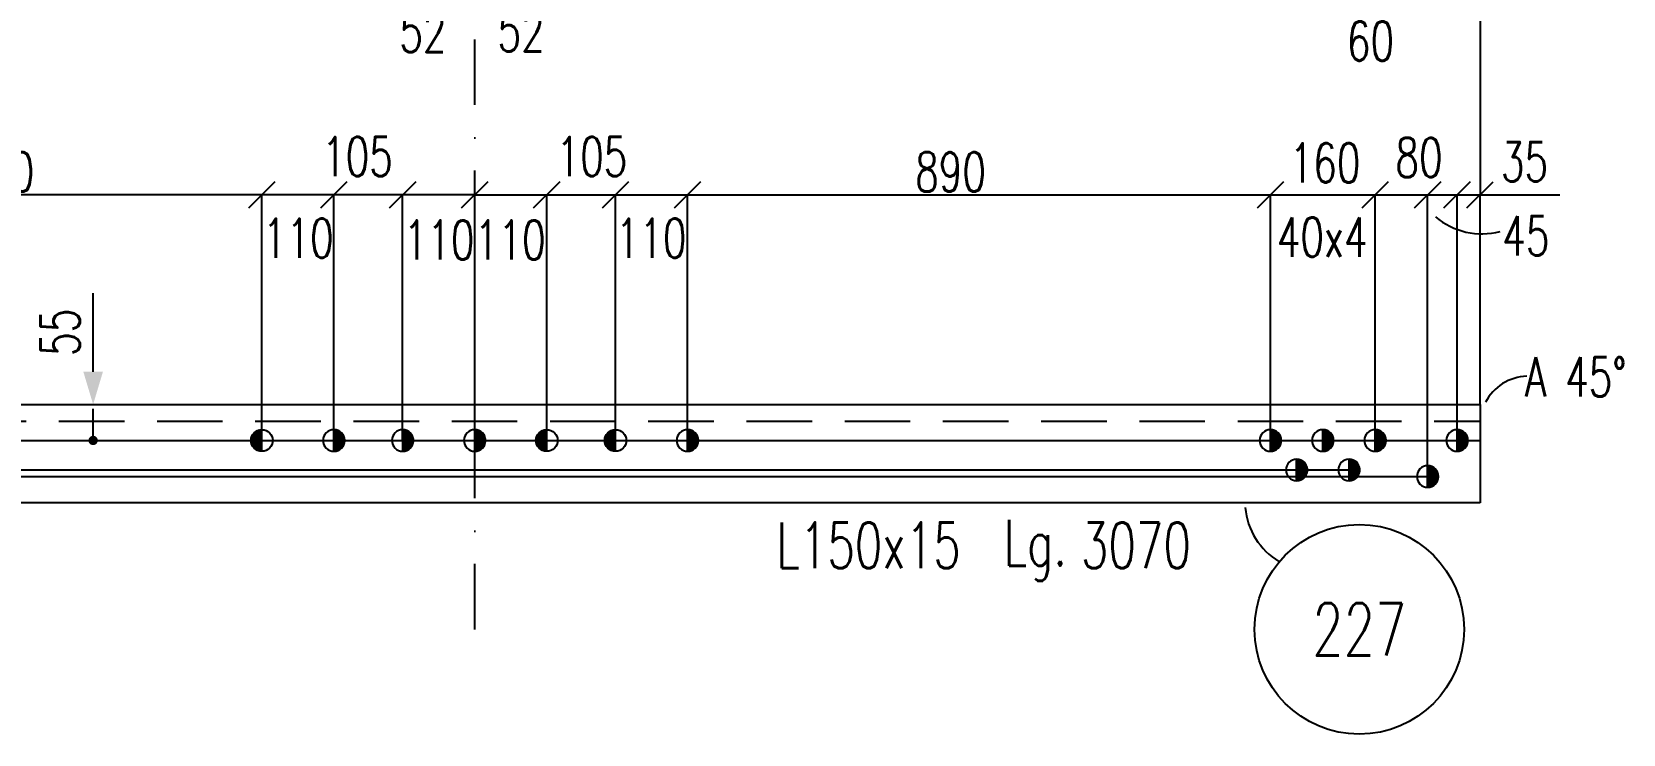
# Model space of a CAD drawing. Extents: x 512897 to 529117, y 6597 to 18077.
# Drawn here: x 524288 to 526718, y 12301 to 13373 of the extents above; entities that cross this region are included whole.
import ezdxf
from ezdxf.enums import TextEntityAlignment as Align

# ---------------------------------------------------------------- set-up
doc = ezdxf.new("R2010")
doc.units = 0
doc.header["$LTSCALE"] = 200
doc.header["$MEASUREMENT"] = 0
doc.linetypes.add('DASHDOT', pattern=[1, 0.5, -0.25, 0, -0.25])
doc.linetypes.add('DASHED', pattern=[0.75, 0.5, -0.25])
doc.layers.get('0').update_dxf_attribs({"linetype": 'CONTINUOUS'})
for name, color, linetype in [('ASSI', 6, 'CONTINUOUS'), ('BOLLINI_1', 7, 'CONTINUOUS'), ('FORI', 2, 'CONTINUOUS'), ('LINEA_ANG', 2, 'CONTINUOUS'), ('LP', 3, 'CONTINUOUS'), ('LS', 7, 'CONTINUOUS'), ('MZ', 6, 'DASHDOT'), ('QT_MAL', 7, 'CONTINUOUS'), ('QT_MPR', 7, 'CONTINUOUS'), ('TRAT-Y', 7, 'DASHED')]:
    doc.layers.add(name, color=color, linetype=linetype)
doc.styles.add('QUOTE', font='ROMANS8.SHX', dxfattribs={"width": 0.7})
doc.styles.add('RQL', font='ROMANS8.SHX', dxfattribs={"width": 0.7})
doc.styles.add('RS', font='ROMANS8.shx', dxfattribs={"width": 0.7})
doc.styles.get("Standard").update_dxf_attribs({"font": 'ROMANS8.SHX', "width": 0.7})
doc.dimstyles.new('FRECCE1', dxfattribs={"dimtxt": 60, "dimasz": 6.66, "dimexe": 0, "dimexo": 0, "dimgap": 1, "dimtad": 1, "dimzin": 0, "dimdsep": 46, "dimtxsty": 'RS', "dimblk1": 'QUOTP', "dimblk2": 'QUOTF', "dimsah": 1, "dimcen": 0, "dimclrd": 2, "dimclre": 2, "dimclrt": 7, "dimadec": 0, "dimazin": 0, "dimtfac": 1, "dimtix": 1, "dimtmove": 2, "dimatfit": 3, "dimldrblk": 'QUOTP', "dimfxl": 1, "dimtolj": 1, "dimtzin": 0, "dimarcsym": 0})
doc.dimstyles.new('TRATTO', dxfattribs={"dimscale": 0, "dimtxt": 60, "dimasz": 40, "dimexe": 0, "dimexo": 0, "dimgap": 5, "dimtad": 1, "dimrnd": 0.5, "dimdsep": 46, "dimtxsty": 'RS', "dimblk1": 'OBLIQUE', "dimblk2": 'OBLIQUE', "dimsah": 1, "dimcen": 0.09, "dimclrd": 2, "dimclre": 2, "dimclrt": 7, "dimadec": 0, "dimazin": 0, "dimtfac": 1, "dimtix": 1, "dimtmove": 2, "dimatfit": 3, "dimfxl": 1, "dimtolj": 1, "dimtzin": 0, "dimarcsym": 0})

# ---------------------------------------------------------------- blocks, each defined once
blk = doc.blocks.new('ASSE98')
blk.add_line((0, 0), (1, 0))
at = {"color": 7, "flags": 1}
for tag, p in [('LAV1', (3.07431, 6.82847)), ('LAV2', (3.07431, 6.49513)), ('LAV3', (3.07431, 6.1618)), ('LAV4', (3.07431, 5.82847)), ('LAV5', (3.07431, 5.49513)), ('LAV6', (3.07431, 5.1618)), ('LAV7', (3.07431, 4.82847)), ('LAV8', (3.07431, 4.49513)), ('LAV9', (3.07431, 4.1618)), ('LAV10', (3.07431, 3.82847))]:
    blk.add_attdef(tag, p, '', height=0.2, dxfattribs=at)
at = {"color": 7, "style": 'QUOTE', "width": 0.5, "flags": 1}
for tag, p in [('TI', (1.38308, 6.82731)), ('DI_S', (1.38308, 6.42178)), ('D_S', (1.38308, 6.02092)), ('E_S', (1.38308, 5.68065)), ('NFORI', (1.36454, 5.29792)), ('ALAR', (1.36349, 4.93246)), ('FAM', (1.3775, 4.54645)), ('ALA', (1.38308, 4.19257)), ('DISP2', (1.38308, 3.84971)), ('DISP1', (1.38308, 3.50686)), ('PINZAF', (1.38308, 3.164)), ('PINZAI', (1.38308, 2.82114)), ('TRP', (1.38308, 2.47829)), ('NP', (1.38308, 2.13543)), ('SV', (1.38308, 1.79257)), ('PESO', (1.38308, 1.44971)), ('QUA', (1.38308, 1.10686)), ('LUN', (1.38308, 0.764)), ('PROF', (1.38308, 0.42114)), ('POS', (1.38308, 0.07829))]:
    blk.add_attdef(tag, p, '', height=0.2, dxfattribs=at)
blk = doc.blocks.new('20')
at = {"color": 0}
for p, q in [((0, 0.98), (0.02, 1)), ((0, 0.94), (0.06, 1)), ((1, -0.01), (0, 0.99)), ((0, 0.89), (0.1, 0.99)), ((0, 0.85), (0.14, 0.99)), ((0, 0.8), (0.18, 0.98)), ((0, 0.76), (0.22, 0.98)), ((0, 0.71), (0.25, 0.97)), ((0, 0.67), (0.29, 0.96)), ((1, -0.05), (0, 0.95)), ((0, 0.62), (0.32, 0.95)), ((0, 0.58), (0.36, 0.93)), ((0, 0.53), (0.39, 0.92)), ((0, 0.49), (0.42, 0.91)), ((1, -0.09), (0, 0.9)), ((0, 0.44), (0.45, 0.89)), ((0, 0.4), (0.48, 0.88)), ((0.99, -0.13), (0, 0.86)), ((0, 0.35), (0.51, 0.86)), ((0, 0.31), (0.54, 0.84)), ((0, 0.26), (0.56, 0.83)), ((0.99, -0.17), (0, 0.81)), ((0, 0.22), (0.59, 0.81)), ((0, 0.17), (0.61, 0.79)), ((0.98, -0.21), (0, 0.77)), ((0, 0.13), (0.64, 0.77)), ((0, 0.08), (0.66, 0.75)), ((0, 0.04), (0.69, 0.73)), ((0.97, -0.25), (0, 0.72)), ((0, -0.01), (0.71, 0.7)), ((0.96, -0.28), (0, 0.68)), ((0, -0.05), (0.73, 0.68)), ((0, -0.1), (0.75, 0.66)), ((0.95, -0.32), (0, 0.63)), ((0, -0.14), (0.77, 0.63)), ((0, -0.19), (0.79, 0.61)), ((0.94, -0.35), (0, 0.59)), ((0, -0.23), (0.81, 0.58)), ((0, -0.28), (0.83, 0.56)), ((0.92, -0.38), (0, 0.54)), ((0, -0.32), (0.85, 0.53)), ((0.91, -0.41), (0, 0.5)), ((0, -0.36), (0.87, 0.5)), ((0, -0.41), (0.88, 0.47)), ((0.9, -0.44), (0, 0.45)), ((0, -0.45), (0.9, 0.44)), ((0.88, -0.47), (0, 0.41)), ((0, -0.5), (0.91, 0.41)), ((0, -0.54), (0.92, 0.38)), ((0.87, -0.5), (0, 0.36)), ((0, -0.59), (0.94, 0.35)), ((0.85, -0.53), (0, 0.32)), ((0, -0.63), (0.95, 0.31)), ((0, -0.68), (0.96, 0.28)), ((0.83, -0.56), (0, 0.27)), ((0, -0.72), (0.97, 0.25)), ((0.81, -0.58), (0, 0.23)), ((0, -0.77), (0.98, 0.21)), ((0.79, -0.61), (0, 0.18)), ((0, -0.81), (0.99, 0.17)), ((0.77, -0.63), (0, 0.14)), ((0, -0.86), (0.99, 0.13)), ((0.75, -0.66), (0, 0.09)), ((0, -0.9), (1, 0.09)), ((0.73, -0.68), (0, 0.05)), ((0, -0.95), (1, 0.05)), ((0.71, -0.7), (0, 0.01)), ((0, -0.99), (1, 0.01)), ((1, 0.04), (0.04, 1)), ((1, 0.09), (0.09, 1)), ((0.99, 0.14), (0.14, 0.99)), ((0.98, 0.19), (0.19, 0.98)), ((0.97, 0.25), (0.25, 0.97)), ((0.95, 0.31), (0.31, 0.95)), ((0.92, 0.38), (0.38, 0.92)), ((0.88, 0.47), (0.47, 0.88)), ((0.81, 0.59), (0.59, 0.81)), ((0.69, -0.73), (0, -0.04)), ((0.66, -0.75), (0, -0.08)), ((0.64, -0.77), (0, -0.13)), ((0.61, -0.79), (0, -0.17)), ((0.59, -0.81), (0, -0.22)), ((0.56, -0.83), (0, -0.26)), ((0.54, -0.84), (0, -0.31)), ((0.51, -0.86), (0, -0.35)), ((0.48, -0.88), (0, -0.4)), ((0.45, -0.89), (0, -0.44)), ((0.42, -0.91), (0, -0.49)), ((0.39, -0.92), (0, -0.53)), ((0.36, -0.93), (0, -0.58)), ((0.32, -0.95), (0, -0.62)), ((0.29, -0.96), (0, -0.67)), ((0.25, -0.97), (0, -0.71)), ((0.22, -0.98), (0, -0.76)), ((0.18, -0.98), (0, -0.8)), ((0.14, -0.99), (0, -0.85)), ((0.1, -0.99), (0, -0.89)), ((0.04, -1), (1, -0.04)), ((0.09, -1), (1, -0.09)), ((0.14, -0.99), (0.99, -0.14)), ((0.19, -0.98), (0.98, -0.19)), ((0.25, -0.97), (0.97, -0.25)), ((0.31, -0.95), (0.95, -0.31)), ((0.38, -0.92), (0.92, -0.38)), ((0.47, -0.88), (0.88, -0.47)), ((0.59, -0.81), (0.81, -0.59))]:
    blk.add_line(p, q, dxfattribs=at)
blk.add_line((0, 1), (0, -1))
blk.add_circle((0, 0), 1)
blk = doc.blocks.new('_OBLIQUE')
at = {"color": 0, "linetype": 'ByBlock'}
blk.add_line((-0.5, -0.5), (0.5, 0.5), dxfattribs=at)
blk = doc.blocks.new('*D198')
at = {"layer": 'QT_MPR', "color": 2, "lineweight": -2, "transparency": 16777216}
for p, q in [((524867.2, 13991.7), (524867.2, 13423.7)), ((524919, 13941.7), (524919, 13423.7)), ((524867.2, 13423.7), (524919, 13423.7))]:
    blk.add_line(p, q, dxfattribs=at)
at = {"layer": 'QT_MPR', "color": 2, "lineweight": -2, "transparency": 16777216, "xscale": 40, "yscale": 40, "zscale": 40, "rotation": 180}
blk.add_blockref('_OBLIQUE', (524867.2, 13423.7), dxfattribs=at)
at = {"layer": 'QT_MPR', "color": 2, "lineweight": -2, "transparency": 16777216, "xscale": 40, "yscale": 40, "zscale": 40}
blk.add_blockref('_OBLIQUE', (524919, 13423.7), dxfattribs=at)
at = {"layer": 'QT_MPR', "color": 7, "transparency": 16777216, "insert": (524884.9, 13371.7), "char_height": 60, "attachment_point": 5, "style": 'RS'}
blk.add_mtext('\\A1;52', dxfattribs=at)
blk = doc.blocks.new('*D200')
at = {"layer": 'QT_MPR', "color": 2, "lineweight": -2, "transparency": 16777216}
for p, q in [((525060.8, 13991.7), (525060.8, 13423.7)), ((525009, 13941.7), (525009, 13423.7)), ((525009, 13423.7), (525060.8, 13423.7))]:
    blk.add_line(p, q, dxfattribs=at)
at = {"layer": 'QT_MPR', "color": 2, "lineweight": -2, "transparency": 16777216, "xscale": 40, "yscale": 40, "zscale": 40, "rotation": 180}
blk.add_blockref('_OBLIQUE', (525009, 13423.7), dxfattribs=at)
at = {"layer": 'QT_MPR', "color": 2, "lineweight": -2, "transparency": 16777216, "xscale": 40, "yscale": 40, "zscale": 40}
blk.add_blockref('_OBLIQUE', (525060.8, 13423.7), dxfattribs=at)
at = {"layer": 'QT_MPR', "color": 7, "transparency": 16777216, "insert": (525034.9, 13372.7), "char_height": 60, "attachment_point": 5, "style": 'RS'}
blk.add_mtext('\\A1;52', dxfattribs=at)
blk = doc.blocks.new('*D203')
at = {"layer": 'QT_MPR', "color": 2, "lineweight": -2, "transparency": 16777216}
for p, q in [((526320, 13978.7), (526320, 13423.7)), ((526380, 13978.7), (526380, 13423.7)), ((526320, 13423.7), (526380, 13423.7))]:
    blk.add_line(p, q, dxfattribs=at)
at = {"layer": 'QT_MPR', "color": 2, "lineweight": -2, "transparency": 16777216, "xscale": 40, "yscale": 40, "zscale": 40, "rotation": 180}
blk.add_blockref('_OBLIQUE', (526320, 13423.7), dxfattribs=at)
at = {"layer": 'QT_MPR', "color": 2, "lineweight": -2, "transparency": 16777216, "xscale": 40, "yscale": 40, "zscale": 40}
blk.add_blockref('_OBLIQUE', (526380, 13423.7), dxfattribs=at)
at = {"layer": 'QT_MPR', "color": 7, "transparency": 16777216, "insert": (526331.8, 13358.4), "char_height": 60, "attachment_point": 5, "style": 'RS'}
blk.add_mtext('\\A1;60', dxfattribs=at)
blk = doc.blocks.new('*D206')
at = {"layer": 'QT_MPR', "color": 2, "lineweight": -2, "transparency": 16777216}
for p, q in [((524964, 12748.8), (524964, 13123.7)), ((524964, 13123.7), (525074, 13123.7)), ((525074, 12748.8), (525074, 13123.7))]:
    blk.add_line(p, q, dxfattribs=at)
at = {"layer": 'QT_MPR', "color": 2, "lineweight": -2, "transparency": 16777216, "xscale": 40, "yscale": 40, "zscale": 40, "rotation": 180}
blk.add_blockref('_OBLIQUE', (524964, 13123.7), dxfattribs=at)
at = {"layer": 'QT_MPR', "color": 2, "lineweight": -2, "transparency": 16777216, "xscale": 40, "yscale": 40, "zscale": 40}
blk.add_blockref('_OBLIQUE', (525074, 13123.7), dxfattribs=at)
at = {"layer": 'QT_MPR', "color": 7, "transparency": 16777216, "insert": (525018.3, 13054.8), "char_height": 60, "attachment_point": 5, "style": 'RS'}
blk.add_mtext('\\A1;110', dxfattribs=at)
blk = doc.blocks.new('*D207')
at = {"layer": 'QT_MPR', "color": 2, "lineweight": -2, "transparency": 16777216}
for p, q in [((525074, 12748.8), (525074, 13123.7)), ((525074, 13123.7), (525179, 13123.7)), ((525179, 12748.8), (525179, 13123.7))]:
    blk.add_line(p, q, dxfattribs=at)
at = {"layer": 'QT_MPR', "color": 2, "lineweight": -2, "transparency": 16777216, "xscale": 40, "yscale": 40, "zscale": 40, "rotation": 180}
blk.add_blockref('_OBLIQUE', (525074, 13123.7), dxfattribs=at)
at = {"layer": 'QT_MPR', "color": 2, "lineweight": -2, "transparency": 16777216, "xscale": 40, "yscale": 40, "zscale": 40}
blk.add_blockref('_OBLIQUE', (525179, 13123.7), dxfattribs=at)
at = {"layer": 'QT_MPR', "color": 7, "transparency": 16777216, "insert": (525143, 13182.2), "char_height": 60, "attachment_point": 5, "style": 'RS'}
blk.add_mtext('\\A1;105', dxfattribs=at)
blk = doc.blocks.new('*D208')
at = {"layer": 'QT_MPR', "color": 2, "lineweight": -2, "transparency": 16777216}
for p, q in [((525179, 12748.8), (525179, 13123.7)), ((525179, 13123.7), (525289, 13123.7)), ((525289, 12748.8), (525289, 13123.7))]:
    blk.add_line(p, q, dxfattribs=at)
at = {"layer": 'QT_MPR', "color": 2, "lineweight": -2, "transparency": 16777216, "xscale": 40, "yscale": 40, "zscale": 40, "rotation": 180}
blk.add_blockref('_OBLIQUE', (525179, 13123.7), dxfattribs=at)
at = {"layer": 'QT_MPR', "color": 2, "lineweight": -2, "transparency": 16777216, "xscale": 40, "yscale": 40, "zscale": 40}
blk.add_blockref('_OBLIQUE', (525289, 13123.7), dxfattribs=at)
at = {"layer": 'QT_MPR', "color": 7, "transparency": 16777216, "insert": (525233.4, 13057.6), "char_height": 60, "attachment_point": 5, "style": 'RS'}
blk.add_mtext('\\A1;110', dxfattribs=at)
blk = doc.blocks.new('*D209')
at = {"layer": 'QT_MPR', "color": 2, "lineweight": -2, "transparency": 16777216}
for p, q in [((525289, 12748.8), (525289, 13123.7)), ((525289, 13123.7), (526179, 13123.7)), ((526179, 12748.8), (526179, 13123.7))]:
    blk.add_line(p, q, dxfattribs=at)
at = {"layer": 'QT_MPR', "color": 2, "lineweight": -2, "transparency": 16777216, "xscale": 40, "yscale": 40, "zscale": 40, "rotation": 180}
blk.add_blockref('_OBLIQUE', (525289, 13123.7), dxfattribs=at)
at = {"layer": 'QT_MPR', "color": 2, "lineweight": -2, "transparency": 16777216, "xscale": 40, "yscale": 40, "zscale": 40}
blk.add_blockref('_OBLIQUE', (526179, 13123.7), dxfattribs=at)
at = {"layer": 'QT_MPR', "color": 7, "transparency": 16777216, "insert": (525690.6, 13158.7), "char_height": 60, "attachment_point": 5, "style": 'RS'}
blk.add_mtext('\\A1;890', dxfattribs=at)
blk = doc.blocks.new('*D210')
at = {"layer": 'QT_MPR', "color": 2, "lineweight": -2, "transparency": 16777216}
for p, q in [((526179, 12748.8), (526179, 13123.7)), ((526179, 13123.7), (526339, 13123.7)), ((526339, 12748.8), (526339, 13123.7))]:
    blk.add_line(p, q, dxfattribs=at)
at = {"layer": 'QT_MPR', "color": 2, "lineweight": -2, "transparency": 16777216, "xscale": 40, "yscale": 40, "zscale": 40, "rotation": 180}
blk.add_blockref('_OBLIQUE', (526179, 13123.7), dxfattribs=at)
at = {"layer": 'QT_MPR', "color": 2, "lineweight": -2, "transparency": 16777216, "xscale": 40, "yscale": 40, "zscale": 40}
blk.add_blockref('_OBLIQUE', (526339, 13123.7), dxfattribs=at)
at = {"layer": 'QT_MPR', "color": 7, "transparency": 16777216, "insert": (526258.1, 13059.3), "char_height": 60, "attachment_point": 5, "style": 'RS'}
blk.add_mtext('\\A1;40x4', dxfattribs=at)
blk = doc.blocks.new('*D211')
at = {"layer": 'QT_MPR', "color": 2, "lineweight": -2, "transparency": 16777216}
for p, q in [((526179, 12748.8), (526179, 13123.7)), ((526179, 13123.7), (526339, 13123.7)), ((526339, 12748.8), (526339, 13123.7))]:
    blk.add_line(p, q, dxfattribs=at)
at = {"layer": 'QT_MPR', "color": 2, "lineweight": -2, "transparency": 16777216, "xscale": 40, "yscale": 40, "zscale": 40, "rotation": 180}
blk.add_blockref('_OBLIQUE', (526179, 13123.7), dxfattribs=at)
at = {"layer": 'QT_MPR', "color": 2, "lineweight": -2, "transparency": 16777216, "xscale": 40, "yscale": 40, "zscale": 40}
blk.add_blockref('_OBLIQUE', (526339, 13123.7), dxfattribs=at)
at = {"layer": 'QT_MPR', "color": 7, "transparency": 16777216, "insert": (526262.4, 13172.5), "char_height": 60, "attachment_point": 5, "style": 'RS'}
blk.add_mtext('\\A1;160', dxfattribs=at)
blk = doc.blocks.new('*D212')
at = {"layer": 'QT_MPR', "color": 2, "lineweight": -2, "transparency": 16777216}
for p, q in [((526339, 12748.8), (526339, 13123.7)), ((526339, 13123.7), (526419, 13123.7)), ((526419, 12693.8), (526419, 13123.7))]:
    blk.add_line(p, q, dxfattribs=at)
at = {"layer": 'QT_MPR', "color": 2, "lineweight": -2, "transparency": 16777216, "xscale": 40, "yscale": 40, "zscale": 40, "rotation": 180}
blk.add_blockref('_OBLIQUE', (526339, 13123.7), dxfattribs=at)
at = {"layer": 'QT_MPR', "color": 2, "lineweight": -2, "transparency": 16777216, "xscale": 40, "yscale": 40, "zscale": 40}
blk.add_blockref('_OBLIQUE', (526419, 13123.7), dxfattribs=at)
at = {"layer": 'QT_MPR', "color": 7, "transparency": 16777216, "insert": (526405.8, 13180.7), "char_height": 60, "attachment_point": 5, "style": 'RS'}
blk.add_mtext('\\A1;80', dxfattribs=at)
blk = doc.blocks.new('*D213')
at = {"layer": 'QT_MPR', "color": 2, "lineweight": -2, "transparency": 16777216}
for p, q in [((526419, 12693.8), (526419, 13123.7)), ((526419, 13123.7), (526464, 13123.7)), ((526464, 12748.8), (526464, 13123.7))]:
    blk.add_line(p, q, dxfattribs=at)
at = {"layer": 'QT_MPR', "color": 2, "lineweight": -2, "transparency": 16777216, "xscale": 40, "yscale": 40, "zscale": 40, "rotation": 180}
blk.add_blockref('_OBLIQUE', (526419, 13123.7), dxfattribs=at)
at = {"layer": 'QT_MPR', "color": 2, "lineweight": -2, "transparency": 16777216, "xscale": 40, "yscale": 40, "zscale": 40}
blk.add_blockref('_OBLIQUE', (526464, 13123.7), dxfattribs=at)
at = {"layer": 'QT_MPR', "color": 7, "transparency": 16777216, "insert": (526569, 13061.3), "char_height": 60, "attachment_point": 5, "style": 'RS'}
blk.add_mtext('\\A1;45', dxfattribs=at)
blk = doc.blocks.new('*D214')
at = {"layer": 'QT_MPR', "color": 2, "lineweight": -2, "transparency": 16777216}
for p, q in [((526464, 12748.8), (526464, 13123.7)), ((526464, 13123.7), (526499, 13123.7)), ((526499, 12803.8), (526499, 13123.7))]:
    blk.add_line(p, q, dxfattribs=at)
at = {"layer": 'QT_MPR', "color": 2, "lineweight": -2, "transparency": 16777216, "xscale": 40, "yscale": 40, "zscale": 40, "rotation": 180}
blk.add_blockref('_OBLIQUE', (526464, 13123.7), dxfattribs=at)
at = {"layer": 'QT_MPR', "color": 2, "lineweight": -2, "transparency": 16777216, "xscale": 40, "yscale": 40, "zscale": 40}
blk.add_blockref('_OBLIQUE', (526499, 13123.7), dxfattribs=at)
at = {"layer": 'QT_MPR', "color": 7, "transparency": 16777216, "insert": (526566.9, 13174.3), "char_height": 60, "attachment_point": 5, "style": 'RS'}
blk.add_mtext('\\A1;35', dxfattribs=at)
blk = doc.blocks.new('QUOTP')
at = {"layer": 'ASSI', "color": 2, "const_width": 1.07}
blk.add_lwpolyline([(-0.53, 0, 1), (0.53, 0, 1)], format="xyb", close=True, dxfattribs=at)
blk = doc.blocks.new('QUOTF')
at = {"layer": 'LS', "color": 2}
blk.add_line((7.5, 0), (25.5, 0), dxfattribs=at)
blk.add_solid([(7.5, 2.25), (0, 0), (7.5, -2.25)], dxfattribs=at)
blk = doc.blocks.new('*D236')
at = {"layer": 'QT_MAL', "color": 2, "lineweight": -2, "transparency": 16777216}
for p, q in [((524377.3, 12803.8), (524381.4, 12803.8)), ((524381.4, 12755.5), (524381.4, 12797.1)), ((524377.3, 12748.8), (524381.4, 12748.8))]:
    blk.add_line(p, q, dxfattribs=at)
at = {"layer": 'QT_MAL', "color": 2, "lineweight": -2, "transparency": 16777216, "xscale": 6.66, "yscale": 6.66, "zscale": 6.66}
for name, p, rotation in [('QUOTF', (524381.4, 12803.8), 90), ('QUOTP', (524381.4, 12748.8), 270)]:
    blk.add_blockref(name, p, dxfattribs=dict(at, rotation=rotation))
at = {"layer": 'QT_MAL', "color": 7, "transparency": 16777216, "insert": (524331.1, 12913.8), "char_height": 60, "attachment_point": 5, "rotation": 90, "style": 'RS'}
blk.add_mtext('\\A1;55', dxfattribs=at)
blk = doc.blocks.new('xxx')
blk.add_circle((0, 0), 8)
at = {"color": 3, "style": 'RQL', "width": 0.7}
blk.add_attdef('POS', text='', height=4, dxfattribs=at).set_placement((0, 0), align=Align.MIDDLE)
at = {"color": 3, "style": 'RQL', "width": 0.7, "flags": 1}
blk.add_attdef('POS1', (-0.39, -5.42), '', height=2, dxfattribs=at)
at = {"style": 'RQL', "width": 0.7, "flags": 1}
blk.add_attdef('TIPO', (-0.39, -8.66), '', height=2, dxfattribs=at)
blk = doc.blocks.new('*D308')
at = {"layer": 'QT_MPR', "color": 2, "lineweight": -2, "transparency": 16777216}
for p, q in [((524854, 12748.8), (524854, 13123.7)), ((524964, 13123.7), (524854, 13123.7)), ((524964, 12748.8), (524964, 13123.7))]:
    blk.add_line(p, q, dxfattribs=at)
at = {"layer": 'QT_MPR', "color": 2, "lineweight": -2, "transparency": 16777216, "xscale": 40, "yscale": 40, "zscale": 40, "rotation": 180}
blk.add_blockref('_OBLIQUE', (524854, 13123.7), dxfattribs=at)
at = {"layer": 'QT_MPR', "color": 2, "lineweight": -2, "transparency": 16777216, "xscale": 40, "yscale": 40, "zscale": 40}
blk.add_blockref('_OBLIQUE', (524964, 13123.7), dxfattribs=at)
at = {"layer": 'QT_MPR', "color": 7, "transparency": 16777216, "insert": (524909.7, 13054.8), "char_height": 60, "attachment_point": 5, "style": 'RS'}
blk.add_mtext('\\A1;110', dxfattribs=at)
blk = doc.blocks.new('*D309')
at = {"layer": 'QT_MPR', "color": 2, "lineweight": -2, "transparency": 16777216}
for p, q in [((524749, 12748.8), (524749, 13123.7)), ((524854, 13123.7), (524749, 13123.7)), ((524854, 12748.8), (524854, 13123.7))]:
    blk.add_line(p, q, dxfattribs=at)
at = {"layer": 'QT_MPR', "color": 2, "lineweight": -2, "transparency": 16777216, "xscale": 40, "yscale": 40, "zscale": 40, "rotation": 180}
blk.add_blockref('_OBLIQUE', (524749, 13123.7), dxfattribs=at)
at = {"layer": 'QT_MPR', "color": 2, "lineweight": -2, "transparency": 16777216, "xscale": 40, "yscale": 40, "zscale": 40}
blk.add_blockref('_OBLIQUE', (524854, 13123.7), dxfattribs=at)
at = {"layer": 'QT_MPR', "color": 7, "transparency": 16777216, "insert": (524785, 13182.2), "char_height": 60, "attachment_point": 5, "style": 'RS'}
blk.add_mtext('\\A1;105', dxfattribs=at)
blk = doc.blocks.new('*D310')
at = {"layer": 'QT_MPR', "color": 2, "lineweight": -2, "transparency": 16777216}
for p, q in [((524639, 12748.8), (524639, 13123.7)), ((524749, 13123.7), (524639, 13123.7)), ((524749, 12748.8), (524749, 13123.7))]:
    blk.add_line(p, q, dxfattribs=at)
at = {"layer": 'QT_MPR', "color": 2, "lineweight": -2, "transparency": 16777216, "xscale": 40, "yscale": 40, "zscale": 40, "rotation": 180}
blk.add_blockref('_OBLIQUE', (524639, 13123.7), dxfattribs=at)
at = {"layer": 'QT_MPR', "color": 2, "lineweight": -2, "transparency": 16777216, "xscale": 40, "yscale": 40, "zscale": 40}
blk.add_blockref('_OBLIQUE', (524749, 13123.7), dxfattribs=at)
at = {"layer": 'QT_MPR', "color": 7, "transparency": 16777216, "insert": (524694.6, 13057.6), "char_height": 60, "attachment_point": 5, "style": 'RS'}
blk.add_mtext('\\A1;110', dxfattribs=at)
blk = doc.blocks.new('*D311')
at = {"layer": 'QT_MPR', "color": 2, "lineweight": -2, "transparency": 16777216}
for p, q in [((523749, 12748.8), (523749, 13123.7)), ((524639, 13123.7), (523749, 13123.7)), ((524639, 12748.8), (524639, 13123.7))]:
    blk.add_line(p, q, dxfattribs=at)
at = {"layer": 'QT_MPR', "color": 2, "lineweight": -2, "transparency": 16777216, "xscale": 40, "yscale": 40, "zscale": 40, "rotation": 180}
blk.add_blockref('_OBLIQUE', (523749, 13123.7), dxfattribs=at)
at = {"layer": 'QT_MPR', "color": 2, "lineweight": -2, "transparency": 16777216, "xscale": 40, "yscale": 40, "zscale": 40}
blk.add_blockref('_OBLIQUE', (524639, 13123.7), dxfattribs=at)
at = {"layer": 'QT_MPR', "color": 7, "transparency": 16777216, "insert": (524237.4, 13158.7), "char_height": 60, "attachment_point": 5, "style": 'RS'}
blk.add_mtext('\\A1;890', dxfattribs=at)

msp = doc.modelspace()

# ---------------------------------------------------------------- linework, layer by layer
at = {"layer": 'LINEA_ANG'}
for p, q in [((523429.021, 12803.793), (526499.021, 12803.793)), ((526499.021, 12803.793), (526499.021, 12653.793)), ((526499.021, 12653.793), (523429.021, 12653.793))]:
    msp.add_line(p, q, dxfattribs=at)
at = {"layer": 'LP', "color": 6}
for centre, radius, start, end in [((526501.892, 13173.924), 109.721, 229.694764, 284.717615), ((526572.666, 12772.947), 73.853, 91.808089, 152.296354), ((526246.587, 12655.564), 106.467, 184.995244, 239.172203)]:
    msp.add_arc(centre, radius, start, end, dxfattribs=at)
at = {"layer": 'LS', "color": 2}
for p, q in [((526499.021, 13423.702), (526499.021, 13123.702)), ((526455.629, 13123.702), (526620.978, 13123.702))]:
    msp.add_line(p, q, dxfattribs=at)
at = {"layer": 'LS', "color": 6}
for p, q in [((523509.021, 12693.793), (526425.711, 12693.793)), ((523629.021, 12703.793), (526299.021, 12703.793))]:
    msp.add_line(p, q, dxfattribs=at)
at = {"layer": 'MZ'}
msp.add_line((524964.021, 12460.493), (524964.021, 14556.673), dxfattribs=at)
at = {"layer": 'TRAT-Y'}
msp.add_line((523429.021, 12778.293), (526499.021, 12778.293), dxfattribs=at)

# ---------------------------------------------------------------- block references
at = {"layer": 'ASSI'}
ref = msp.add_blockref('ASSE98', (523429.021, 12748.793), dxfattribs=dict(at, xscale=-3070, zscale=3070, rotation=180))
ref.add_attrib('PROF', 'L150x15', (525424.78, 12553.843), dxfattribs={"layer": '0', "color": 2, "height": 70, "style": 'QUOTE', "width": 0.7})
ref.add_attrib('LUN', '3070', (525889.581, 12553.843), dxfattribs={"layer": '0', "color": 2, "height": 70, "style": 'QUOTE', "width": 0.7})
ref.add_attrib('SV', 'Lg.', (525771.696, 12557.715), dxfattribs={"layer": '0', "color": 2, "height": 70, "style": 'QUOTE', "width": 0.7})
ref.add_attrib('LAV2', 'A 45%%d', (526567.84, 12815.725), dxfattribs={"layer": '0', "color": 254, "height": 60, "width": 0.7})
at = {"layer": 'BOLLINI_1', "xscale": 19.9980000000018, "yscale": 19.9980000000018, "zscale": 19.9980000000018}
msp.add_blockref('xxx', (526314.72, 12460.527), dxfattribs=at).add_auto_attribs({'POS': '227'})
at = {"layer": 'FORI', "yscale": 16.5, "zscale": 16.5, "rotation": 180}
for p, xscale in [((524639.021, 12748.793), 16.5), ((524749.021, 12748.793), -16.5), ((524854.021, 12748.793), -16.5), ((524964.021, 12748.793), -16.5), ((525074.021, 12748.793), 16.5), ((525179.021, 12748.793), 16.5), ((525289.021, 12748.793), -16.5), ((526179.021, 12748.793), -16.5), ((526259.021, 12748.793), -16.5), ((526339.021, 12748.793), -16.5), ((526464.021, 12748.793), -16.5), ((526219.021, 12703.793), -16.5), ((526299.021, 12703.793), -16.5), ((526419.021, 12693.793), -16.5)]:
    msp.add_blockref('20', p, dxfattribs=dict(at, xscale=xscale))

# ---------------------------------------------------------------- dimensions: what is measured, and where the dimension line sits
at = {"layer": 'QT_MAL'}
dim = msp.add_linear_dim(base=(524381.38, 12803.793), p1=(524377.286, 12748.793), p2=(524377.286, 12803.793), angle=270, text='55', dimstyle='FRECCE1', dxfattribs=at)
dim.commit()
dim.dimension.update_dxf_attribs({"geometry": '*D236', "text_midpoint": (524331.11, 12913.805), "dimtype": 160})
at = {"layer": 'QT_MPR'}
for base, p1, p2, text, picture, middle in [((524919.021, 13423.702), (524867.239, 13991.702), (524919.021, 13941.702), '52', '*D198', (524884.921, 13371.653)), ((525060.803, 13423.702), (525009.021, 13941.702), (525060.803, 13991.702), '52', '*D200', (525034.912, 13372.735)), ((526380.021, 13423.702), (526320.021, 13978.702), (526380.021, 13978.702), '60', '*D203', (526331.793, 13358.382)), ((525179.021, 13123.702), (525074.021, 12748.793), (525179.021, 12748.793), '105', '*D207', (525143.05, 13182.209)), ((526419.021, 13123.702), (526339.021, 12748.793), (526419.021, 12693.793), '80', '*D212', (526405.847, 13180.697)), ((526179.021, 13123.702), (525289.021, 12748.793), (526179.021, 12748.793), '890', '*D209', (525690.629, 13158.702)), ((526339.021, 13123.702), (526179.021, 12748.793), (526339.021, 12748.793), '160', '*D211', (526262.411, 13172.488)), ((526499.021, 13123.702), (526464.021, 12748.793), (526499.021, 12803.793), '35', '*D214', (526566.886, 13174.261)), ((525074.021, 13123.702), (524964.021, 12748.793), (525074.021, 12748.793), '110', '*D206', (525018.32, 13054.784)), ((525289.021, 13123.702), (525179.021, 12748.793), (525289.021, 12748.793), '110', '*D208', (525233.444, 13057.584)), ((526339.021, 13123.702), (526179.021, 12748.793), (526339.021, 12748.793), '40x4', '*D210', (526258.135, 13059.264)), ((526464.021, 13123.702), (526419.021, 12693.793), (526464.021, 12748.793), '45', '*D213', (526569.033, 13061.271))]:
    dim = msp.add_linear_dim(base=base, p1=p1, p2=p2, text=text, dimstyle='TRATTO', override={"dimscale": 1}, dxfattribs=at)
    dim.commit()
    dim.dimension.update_dxf_attribs({"geometry": picture, "text_midpoint": middle, "dimtype": 160})
for base, p1, p2, text, picture, middle in [((524749.021, 13123.702), (524854.021, 12748.793), (524749.021, 12748.793), '105', '*D309', (524784.991, 13182.209)), ((523749.021, 13123.702), (524639.021, 12748.793), (523749.021, 12748.793), '890', '*D311', (524237.412, 13158.702)), ((524639.021, 13123.702), (524749.021, 12748.793), (524639.021, 12748.793), '110', '*D310', (524694.597, 13057.584)), ((524854.021, 13123.702), (524964.021, 12748.793), (524854.021, 12748.793), '110', '*D308', (524909.721, 13054.784))]:
    dim = msp.add_linear_dim(base=base, p1=p1, p2=p2, angle=180, text=text, dimstyle='TRATTO', override={"dimscale": 1}, dxfattribs=at)
    dim.commit()
    dim.dimension.update_dxf_attribs({"geometry": picture, "text_midpoint": middle, "dimtype": 160})

doc.saveas('drawing.dxf')
